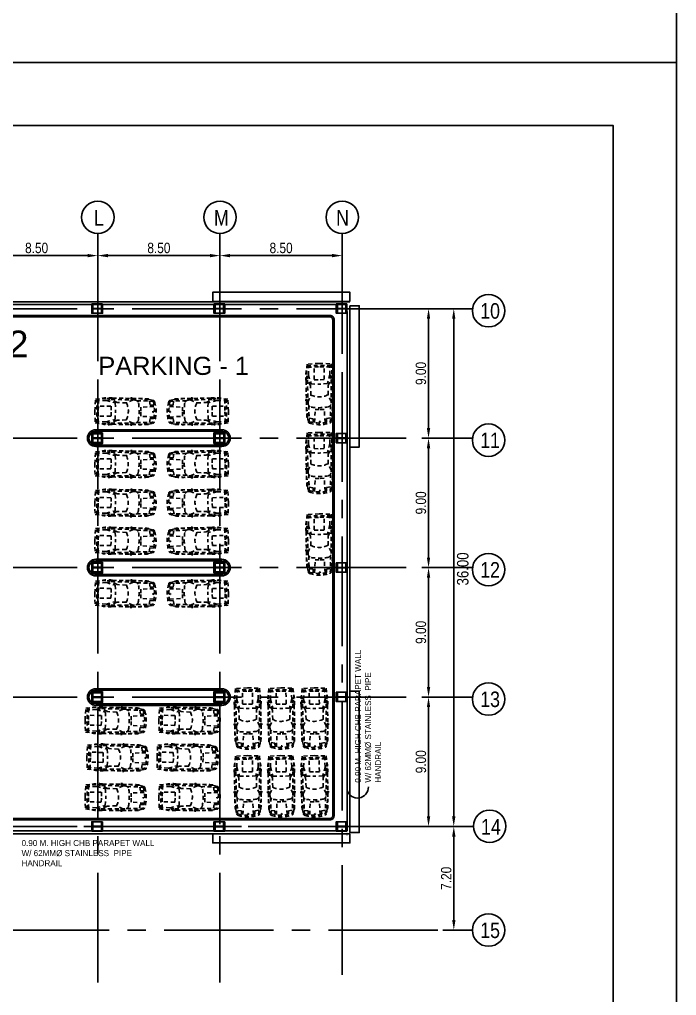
# Model space of a CAD drawing. Header units: millimetres. Extents: x 2148 to 2681, y 758 to 986.
# Drawn here: x 2252.2 to 2275.05, y 801.4 to 835.33 of the extents above; entities that cross this region are included whole.
import ezdxf

# ---------------------------------------------------------------- set-up
doc = ezdxf.new("R2010")
doc.units = ezdxf.units.MM
for name, pattern in [('CENTER', [2, 1.25, -0.25, 0.25, -0.25]), ('CENTER2', [28.575, 19.05, -3.175, 3.175, -3.175]), ('HIDDEN', [0.375, 0.25, -0.125]), ('PHANTOMX2', [5, 2.5, -0.5, 0.5, -0.5, 0.5, -0.5])]:
    doc.linetypes.add(name, pattern=pattern)
for name, color, linetype in [('CL', 1, 'CENTER'), ('cladding', 2, 'Continuous'), ('COL-EX', 2, 'Continuous'), ('COL-IN', 2, 'Continuous'), ('D', 1, 'Continuous'), ('DIM', 20, 'Continuous'), ('DR', 7, 'Continuous'), ('ELAYOUT', 4, 'Continuous'), ('grid', 241, 'PHANTOMX2'), ('HATCH', 8, 'Continuous'), ('S_GRID LINES', 252, 'Continuous'), ('TEXT', 6, 'Continuous'), ('TLBLK', 7, 'Continuous'), ('wall', 4, 'Continuous')]:
    doc.layers.add(name, color=color, linetype=linetype)
doc.styles.add('ARIALNW', font='ARIALN.TTF')
doc.styles.add('MMTX$0$ESMX$0$X-OPTA1D', font='x-opta1d')
doc.styles.add('SWISS', font='swissl.ttf')
doc.dimstyles.new('DIM 200', dxfattribs={"dimtxt": 0.36, "dimasz": 0.35, "dimexe": 0.1, "dimexo": 0, "dimgap": 0.08, "dimtad": 1, "dimlfac": 2, "dimrnd": 0.005, "dimzin": 1, "dimdsep": 46, "dimtxsty": 'ARIALNW', "dimcen": 0.09, "dimclrd": 6, "dimclre": 6, "dimclrt": 13, "dimadec": 0, "dimazin": 0, "dimtfac": 1, "dimtofl": 0, "dimtmove": 2, "dimatfit": 3, "dimfxl": 1, "dimtolj": 1, "dimtzin": 0, "dimarcsym": 0})

# ---------------------------------------------------------------- blocks, each defined once
blk = doc.blocks.new('*D2182')
at = {"layer": 'D', "color": 6, "lineweight": -2, "ltscale": 0.5, "transparency": 16777216}
for p, q in [((2263.645, 825.275), (2267.405, 825.275)), ((2267.305, 824.925), (2267.305, 807.625)), ((2263.217, 807.275), (2267.405, 807.275))]:
    blk.add_line(p, q, dxfattribs=at)
at = {"layer": 'D', "color": 6, "ltscale": 0.5, "transparency": 16777216}
for points in [[(2267.246, 824.925), (2267.363, 824.925), (2267.305, 825.275)], [(2267.246, 807.625), (2267.363, 807.625), (2267.305, 807.275)]]:
    blk.add_solid(points, dxfattribs=at)
at = {"layer": 'Defpoints', "color": 0, "ltscale": 0.5, "transparency": 16777216}
for p in [(2263.645, 825.275, 0), (2263.217, 807.275, 0), (2267.305, 807.275)]:
    blk.add_point(p, dxfattribs=at)
at = {"layer": 'D', "color": 13, "ltscale": 0.5, "transparency": 16777216, "insert": (2267.62, 816.23), "char_height": 0.4, "attachment_point": 5, "rotation": 90, "style": 'ARIALNW'}
blk.add_mtext('\\A1;36.00', dxfattribs=at)
blk = doc.blocks.new('*D2183')
at = {"color": 6, "lineweight": -2, "transparency": 16777216}
for p, q in [((2267.074, 825.275), (2266.328, 825.275)), ((2266.428, 824.925), (2266.428, 821.125)), ((2267.174, 820.775), (2266.328, 820.775))]:
    blk.add_line(p, q, dxfattribs=at)
at = {"color": 6, "transparency": 16777216}
for points in [[(2266.37, 824.925), (2266.486, 824.925), (2266.428, 825.275)], [(2266.37, 821.125), (2266.486, 821.125), (2266.428, 820.775)]]:
    blk.add_solid(points, dxfattribs=at)
at = {"layer": 'Defpoints', "color": 0, "transparency": 16777216}
for p in [(2267.074, 825.275), (2266.428, 820.775), (2267.174, 820.775, 0)]:
    blk.add_point(p, dxfattribs=at)
at = {"color": 13, "transparency": 16777216, "insert": (2266.164, 823.025), "char_height": 0.36, "attachment_point": 5, "rotation": 90, "style": 'ARIALNW'}
blk.add_mtext('\\A1;9.00', dxfattribs=at)
blk = doc.blocks.new('*D2184')
at = {"color": 6, "lineweight": -2, "transparency": 16777216}
for p, q in [((2267.174, 820.775), (2266.328, 820.775)), ((2266.428, 820.425), (2266.428, 816.625)), ((2266.428, 816.275), (2266.528, 816.275))]:
    blk.add_line(p, q, dxfattribs=at)
at = {"color": 6, "transparency": 16777216}
for points in [[(2266.37, 820.425), (2266.486, 820.425), (2266.428, 820.775)], [(2266.37, 816.625), (2266.486, 816.625), (2266.428, 816.275)]]:
    blk.add_solid(points, dxfattribs=at)
at = {"layer": 'Defpoints', "color": 0, "transparency": 16777216}
for p in [(2267.174, 820.775, 0), (2266.428, 816.275, 0), (2266.428, 816.275)]:
    blk.add_point(p, dxfattribs=at)
at = {"color": 13, "transparency": 16777216, "insert": (2266.164, 818.525), "char_height": 0.36, "attachment_point": 5, "rotation": 90, "style": 'ARIALNW'}
blk.add_mtext('\\A1;9.00', dxfattribs=at)
blk = doc.blocks.new('*D2179')
at = {"color": 6, "lineweight": -2, "transparency": 16777216}
for p, q in [((2266.428, 816.275), (2266.528, 816.275)), ((2266.428, 815.925), (2266.428, 812.125)), ((2266.428, 811.775), (2266.528, 811.775))]:
    blk.add_line(p, q, dxfattribs=at)
at = {"color": 6, "transparency": 16777216}
for points in [[(2266.37, 815.925), (2266.486, 815.925), (2266.428, 816.275)], [(2266.37, 812.125), (2266.486, 812.125), (2266.428, 811.775)]]:
    blk.add_solid(points, dxfattribs=at)
at = {"layer": 'Defpoints', "color": 0, "transparency": 16777216}
for p in [(2266.428, 816.275, 0), (2266.428, 811.775, 0), (2266.428, 811.775)]:
    blk.add_point(p, dxfattribs=at)
at = {"color": 13, "transparency": 16777216, "insert": (2266.164, 814.025), "char_height": 0.36, "attachment_point": 5, "rotation": 90, "style": 'ARIALNW'}
blk.add_mtext('\\A1;9.00', dxfattribs=at)
blk = doc.blocks.new('*D2180')
at = {"color": 6, "lineweight": -2, "transparency": 16777216}
for p, q in [((2266.428, 811.775), (2266.528, 811.775)), ((2266.428, 811.425), (2266.428, 807.627)), ((2266.428, 807.277), (2266.528, 807.277))]:
    blk.add_line(p, q, dxfattribs=at)
at = {"color": 6, "transparency": 16777216}
for points in [[(2266.37, 811.425), (2266.486, 811.425), (2266.428, 811.775)], [(2266.37, 807.627), (2266.486, 807.627), (2266.428, 807.277)]]:
    blk.add_solid(points, dxfattribs=at)
at = {"layer": 'Defpoints', "color": 0, "transparency": 16777216}
for p in [(2266.428, 811.775, 0), (2266.428, 807.277, 0), (2266.428, 807.277)]:
    blk.add_point(p, dxfattribs=at)
at = {"color": 13, "transparency": 16777216, "insert": (2266.164, 809.526), "char_height": 0.36, "attachment_point": 5, "rotation": 90, "style": 'ARIALNW'}
blk.add_mtext('\\A1;9.00', dxfattribs=at)
blk = doc.blocks.new('*D2181')
at = {"color": 6, "lineweight": -2, "transparency": 16777216}
for p, q in [((2267.023, 807.275), (2267.407, 807.275)), ((2267.307, 806.925), (2267.307, 804.024)), ((2266.92, 803.674), (2267.407, 803.674))]:
    blk.add_line(p, q, dxfattribs=at)
at = {"color": 6, "transparency": 16777216}
for points in [[(2267.249, 806.925), (2267.366, 806.925), (2267.307, 807.275)], [(2267.249, 804.024), (2267.366, 804.024), (2267.307, 803.674)]]:
    blk.add_solid(points, dxfattribs=at)
at = {"layer": 'Defpoints', "color": 0, "transparency": 16777216}
for p in [(2267.023, 807.275, 0), (2266.92, 803.674, 0), (2267.307, 803.674)]:
    blk.add_point(p, dxfattribs=at)
at = {"color": 13, "transparency": 16777216, "insert": (2267.044, 805.475), "char_height": 0.36, "attachment_point": 5, "rotation": 90, "style": 'ARIALNW'}
blk.add_mtext('\\A1;7.20', dxfattribs=at)
blk = doc.blocks.new('CAR-PL4')
at = {"layer": 'DR', "color": 8, "linetype": 'HIDDEN'}
for p, q in [((-1.106, -0.352), (-1.073, -0.343)), ((-1.084, -0.357), (-1.024, -0.06)), ((-1.074, -0.615), (-1.084, -0.357)), ((-0.972, -0.074), (-1.039, -0.108)), ((-0.991, -1.103), (-0.972, -0.074)), ((-0.973, -0.292), (-0.73, -0.253)), ((-0.73, -0.253), (-0.73, -0.034)), ((-0.637, -0.02), (-0.591, -0.835)), ((-0.34, -0.081), (-0.31, -0.024)), ((-0.307, -0.073), (-0.34, -0.081)), ((-0.303, -0.073), (-0.271, -0.081)), ((-0.271, -0.081), (-0.301, -0.024)), ((0.027, -0.02), (-0.019, -0.835)), ((0.12, -0.253), (0.119, -0.034)), ((0.362, -0.292), (0.12, -0.253)), ((0.361, -0.074), (0.428, -0.108)), ((0.381, -1.103), (0.361, -0.074)), ((0.473, -0.357), (0.413, -0.06)), ((0.495, -0.352), (0.462, -0.343)), ((0.463, -0.615), (0.473, -0.357)), ((-1.13, -1.385), (-1.127, -1.001)), ((-1.127, -1.001), (-1.074, -0.615)), ((-1.032, -1.366), (-1.03, -1.221)), ((-0.591, -0.835), (-0.295, -0.833)), ((-0.019, -0.835), (-0.316, -0.833)), ((0.421, -1.366), (0.42, -1.221)), ((0.516, -1.001), (0.463, -0.615)), ((0.519, -1.385), (0.516, -1.001)), ((-1.174, -1.393), (-1.024, -1.365)), ((-1.174, -1.485), (-1.174, -1.393)), ((-0.999, -1.426), (-1.174, -1.485)), ((-1.133, -1.81), (-1.13, -1.47)), ((-1.128, -2.637), (-1.133, -1.81)), ((-1.047, -2.715), (-1.033, -1.437)), ((-1.032, -1.337), (-0.843, -1.75)), ((-0.843, -1.75), (-0.863, -2.33)), ((0.421, -1.337), (0.232, -1.75)), ((0.232, -1.75), (0.252, -2.33)), ((0.388, -1.426), (0.563, -1.485)), ((0.563, -1.393), (0.414, -1.365)), ((0.436, -2.715), (0.422, -1.437)), ((0.517, -2.637), (0.522, -1.81)), ((0.522, -1.81), (0.52, -1.47)), ((0.563, -1.485), (0.563, -1.393)), ((-0.863, -2.33), (-1.041, -2.697)), ((-0.98, -3.015), (-0.828, -2.453)), ((-0.828, -2.453), (-0.302, -2.428)), ((0.217, -2.453), (-0.309, -2.428)), ((0.369, -3.015), (0.217, -2.453)), ((0.252, -2.33), (0.43, -2.697)), ((-1.094, -2.961), (-1.128, -2.637)), ((-1.102, -3.289), (-1.094, -2.961)), ((-0.98, -3.015), (-1.047, -2.715)), ((-0.98, -3.015), (-0.962, -3.514)), ((-0.618, -2.711), (-0.304, -2.7)), ((-0.616, -3.41), (-0.618, -2.711)), ((0.007, -2.711), (-0.306, -2.7)), ((0.005, -3.41), (0.007, -2.711)), ((0.369, -3.015), (0.351, -3.514)), ((0.369, -3.015), (0.436, -2.715)), ((0.483, -2.961), (0.517, -2.637)), ((0.491, -3.289), (0.483, -2.961)), ((-1.059, -3.702), (-1.102, -3.289)), ((-1.076, -3.594), (-0.301, -3.614)), ((-1.074, -3.597), (-1.032, -3.514)), ((-1.032, -3.514), (-0.302, -3.514)), ((0.465, -3.594), (-0.31, -3.614)), ((0.421, -3.514), (-0.309, -3.514)), ((0.463, -3.597), (0.421, -3.514)), ((0.448, -3.702), (0.491, -3.289)), ((-0.304, -3.733), (-1.059, -3.702)), ((-0.307, -3.733), (0.448, -3.702))]:
    blk.add_line(p, q, dxfattribs=at)
for centre, radius, start, end in [((-0.926, -0.08), 0.1, 99.10822, 168.69255), ((-0.305, -2.397), 2.416, 73.98812, 106.01188), ((-0.305, -1.881), 2.004, 71.47438, 108.52562), ((0.315, -0.08), 0.1, 11.30745, 80.89178), ((4.35, -0.819), 5.477, 175.08051, 181.8902), ((-4.96, -0.819), 5.477, 358.1098, 4.91949), ((-0.772, -1.237), 0.259, 103.92802, 176.49031), ((-0.305, -4.704), 3.756, 81.90768, 98.09232), ((0.161, -1.237), 0.259, 3.50969, 76.07198), ((-0.305, -2.814), 1.192, 63.37543, 116.62457), ((0.437, -2.887), 1.591, 170.80545, 194.64198), ((-1.048, -2.887), 1.591, 345.35802, 9.19455)]:
    blk.add_arc(centre, radius, start, end, dxfattribs=at)
blk = doc.blocks.new('A$C1DB67A09')
at = {"layer": 'Defpoints', "ltscale": 0.5, "elevation": 0}
blk.add_lwpolyline([(7.292, -83.48), (108.892, -83.48), (108.892, -7.28), (7.292, -7.28)], close=True, dxfattribs=at)
at = {"layer": 'wall', "color": 16, "linetype": 'ByBlock', "ltscale": 1.5, "elevation": 0}
blk.add_lwpolyline([(9.492, -81.28), (106.692, -81.28), (106.692, -9.48), (9.492, -9.48)], close=True, dxfattribs=at)
blk = doc.blocks.new('*D2190')
at = {"layer": 'Defpoints', "color": 0, "linetype": 'ByBlock', "ltscale": 0.5, "transparency": 16777216}
for p in [(2250.674, 827.121), (2254.926, 827.121), (2254.926, 827.121)]:
    blk.add_point(p, dxfattribs=at)
at = {"layer": 'ELAYOUT', "color": 6, "linetype": 'ByBlock', "lineweight": -2, "ltscale": 0.5, "transparency": 16777216}
for p, q in [((2250.674, 827.121), (2250.674, 827.221)), ((2254.926, 827.121), (2254.926, 827.221)), ((2251.024, 827.121), (2254.576, 827.121))]:
    blk.add_line(p, q, dxfattribs=at)
at = {"layer": 'ELAYOUT', "color": 6, "linetype": 'ByBlock', "ltscale": 0.5, "transparency": 16777216}
for points in [[(2251.024, 827.179), (2251.024, 827.063), (2250.674, 827.121)], [(2254.576, 827.179), (2254.576, 827.063), (2254.926, 827.121)]]:
    blk.add_solid(points, dxfattribs=at)
at = {"layer": 'ELAYOUT', "color": 13, "linetype": 'ByBlock', "ltscale": 0.5, "transparency": 16777216, "insert": (2252.8, 827.385), "char_height": 0.36, "attachment_point": 5, "style": 'ARIALNW'}
blk.add_mtext('\\A1;8.50', dxfattribs=at)
blk = doc.blocks.new('*D2191')
at = {"layer": 'Defpoints', "color": 0, "linetype": 'ByBlock', "ltscale": 0.5, "transparency": 16777216}
for p in [(2254.926, 827.121), (2259.176, 827.121), (2259.176, 827.121)]:
    blk.add_point(p, dxfattribs=at)
at = {"layer": 'ELAYOUT', "color": 6, "linetype": 'ByBlock', "lineweight": -2, "ltscale": 0.5, "transparency": 16777216}
for p, q in [((2254.926, 827.121), (2254.926, 827.221)), ((2259.176, 827.121), (2259.176, 827.221)), ((2255.276, 827.121), (2258.826, 827.121))]:
    blk.add_line(p, q, dxfattribs=at)
at = {"layer": 'ELAYOUT', "color": 6, "linetype": 'ByBlock', "ltscale": 0.5, "transparency": 16777216}
for points in [[(2255.276, 827.179), (2255.276, 827.063), (2254.926, 827.121)], [(2258.826, 827.179), (2258.826, 827.063), (2259.176, 827.121)]]:
    blk.add_solid(points, dxfattribs=at)
at = {"layer": 'ELAYOUT', "color": 13, "linetype": 'ByBlock', "ltscale": 0.5, "transparency": 16777216, "insert": (2257.051, 827.385), "char_height": 0.36, "attachment_point": 5, "style": 'ARIALNW'}
blk.add_mtext('\\A1;8.50', dxfattribs=at)
blk = doc.blocks.new('*D2192')
at = {"layer": 'Defpoints', "color": 0, "linetype": 'ByBlock', "ltscale": 0.5, "transparency": 16777216}
for p in [(2259.176, 827.121), (2263.426, 827.121, 0), (2263.426, 827.121)]:
    blk.add_point(p, dxfattribs=at)
at = {"layer": 'ELAYOUT', "color": 6, "linetype": 'ByBlock', "lineweight": -2, "ltscale": 0.5, "transparency": 16777216}
for p, q in [((2259.176, 827.121), (2259.176, 827.221)), ((2263.426, 827.121), (2263.426, 827.221)), ((2259.526, 827.121), (2263.076, 827.121))]:
    blk.add_line(p, q, dxfattribs=at)
at = {"layer": 'ELAYOUT', "color": 6, "linetype": 'ByBlock', "ltscale": 0.5, "transparency": 16777216}
for points in [[(2259.526, 827.179), (2259.526, 827.063), (2259.176, 827.121)], [(2263.076, 827.179), (2263.076, 827.063), (2263.426, 827.121)]]:
    blk.add_solid(points, dxfattribs=at)
at = {"layer": 'ELAYOUT', "color": 13, "linetype": 'ByBlock', "ltscale": 0.5, "transparency": 16777216, "insert": (2261.301, 827.385), "char_height": 0.36, "attachment_point": 5, "style": 'ARIALNW'}
blk.add_mtext('\\A1;8.50', dxfattribs=at)

msp = doc.modelspace()

# ---------------------------------------------------------------- linework, layer by layer
for centre in [(2254.9276566, 828.4532657, 0), (2259.1766622, 828.4532657, 0), (2263.4267432, 828.4532657, 0), (2268.5156076, 825.2047357, 0), (2268.5156076, 820.7046173, 0), (2268.5156076, 816.2046173, 0), (2268.5156076, 811.7047628, 0), (2268.5528741, 807.2850864, 0), (2268.5156076, 803.6744401, 0)]:
    msp.add_circle(centre, 0.5634965)
msp.add_arc((2263.9555278, 808.6473837, 0), 0.3810724, 198.12689385, 1.02269939)
at = {"layer": 'CL', "color": 1, "linetype": 'ByBlock', "ltscale": 0.5, "elevation": 0}
for points in [[(2263.694993, 825.5255398), (2263.694993, 825.8463972), (2258.9240772, 825.8463972), (2258.9240772, 825.5255398)], [(2263.694993, 825.3802463), (2264.0158504, 825.3802463), (2264.0158504, 820.4649008), (2263.694993, 820.4649008)], [(2263.694993, 811.9799323), (2264.0158504, 811.9799323), (2264.0158504, 807.0645869), (2263.694993, 807.0645869)], [(2263.694993, 807.0252609), (2263.694993, 806.7044035), (2258.9240772, 806.7044035), (2258.9240772, 807.0252609)]]:
    msp.add_lwpolyline(points, close=True, dxfattribs=at)
at = {"layer": 'cladding', "elevation": 0}
for points in [[(2255.0923826, 825.4401244), (2255.0923826, 825.1151244), (2254.7173826, 825.1151244), (2254.7173826, 825.4401244)], [(2259.3423826, 825.4401244), (2259.3423826, 825.1151244), (2258.9673826, 825.1151244), (2258.9673826, 825.4401244)], [(2263.5923826, 825.4401244), (2263.5923826, 825.1151244), (2263.2173826, 825.1151244), (2263.2173826, 825.4401244)], [(2255.0923826, 820.9651244), (2255.0923826, 820.5901244), (2254.7173826, 820.5901244), (2254.7173826, 820.9651244)], [(2259.3423826, 820.9651244), (2259.3423826, 820.5901244), (2258.9673826, 820.5901244), (2258.9673826, 820.9651244)], [(2263.5923826, 820.9401244), (2263.5923826, 820.6151244), (2263.2173826, 820.6151244), (2263.2173826, 820.9401244)], [(2255.0923826, 816.4651244), (2255.0923826, 816.0901244), (2254.7173826, 816.0901244), (2254.7173826, 816.4651244)], [(2259.3423826, 816.4651244), (2259.3423826, 816.0901244), (2258.9673826, 816.0901244), (2258.9673826, 816.4651244)], [(2263.5923826, 816.4401244), (2263.5923826, 816.1151244), (2263.2173826, 816.1151244), (2263.2173826, 816.4401244)], [(2255.0923826, 811.9651244), (2255.0923826, 811.5901244), (2254.7173826, 811.5901244), (2254.7173826, 811.9651244)], [(2259.3423826, 811.9651244), (2259.3423826, 811.5901244), (2258.9673826, 811.5901244), (2258.9673826, 811.9651244)], [(2263.5923826, 811.9401244), (2263.5923826, 811.6151244), (2263.2173826, 811.6151244), (2263.2173826, 811.9401244)], [(2255.0923826, 807.4401244), (2255.0923826, 807.1151244), (2254.7173826, 807.1151244), (2254.7173826, 807.4401244)], [(2259.3423826, 807.4401244), (2259.3423826, 807.1151244), (2258.9673826, 807.1151244), (2258.9673826, 807.4401244)], [(2259.3423826, 807.4401244), (2259.3423826, 807.1151244), (2258.9673826, 807.1151244), (2258.9673826, 807.4401244)], [(2263.5923826, 807.4401244), (2263.5923826, 807.1151244), (2263.2173826, 807.1151244), (2263.2173826, 807.4401244)]]:
    msp.add_lwpolyline(points, close=True, dxfattribs=at)
at = {"layer": 'COL-EX', "elevation": 0}
for points in [[(2255.0498826, 825.2675864), (2255.0498826, 825.1250864), (2255.0798826, 825.1250864), (2255.0798826, 825.4250864), (2255.0498826, 825.4250864), (2255.0498826, 825.2825864), (2254.7598826, 825.2825864), (2254.7598826, 825.4250864), (2254.7298826, 825.4250864), (2254.7298826, 825.1250864), (2254.7598826, 825.1250864), (2254.7598826, 825.2675864)], [(2259.2998826, 825.2675864), (2259.2998826, 825.1250864), (2259.3298826, 825.1250864), (2259.3298826, 825.4250864), (2259.2998826, 825.4250864), (2259.2998826, 825.2825864), (2259.0098826, 825.2825864), (2259.0098826, 825.4250864), (2258.9798826, 825.4250864), (2258.9798826, 825.1250864), (2259.0098826, 825.1250864), (2259.0098826, 825.2675864)], [(2263.5498826, 825.2675864), (2263.5498826, 825.1250864), (2263.5798826, 825.1250864), (2263.5798826, 825.4250864), (2263.5498826, 825.4250864), (2263.5498826, 825.2825864), (2263.2598826, 825.2825864), (2263.2598826, 825.4250864), (2263.2298826, 825.4250864), (2263.2298826, 825.1250864), (2263.2598826, 825.1250864), (2263.2598826, 825.2675864)], [(2263.5498826, 820.7675864), (2263.5498826, 820.6250864), (2263.5798826, 820.6250864), (2263.5798826, 820.9250864), (2263.5498826, 820.9250864), (2263.5498826, 820.7825864), (2263.2598826, 820.7825864), (2263.2598826, 820.9250864), (2263.2298826, 820.9250864), (2263.2298826, 820.6250864), (2263.2598826, 820.6250864), (2263.2598826, 820.7675864)], [(2263.5498826, 816.2675864), (2263.5498826, 816.1250864), (2263.5798826, 816.1250864), (2263.5798826, 816.4250864), (2263.5498826, 816.4250864), (2263.5498826, 816.2825864), (2263.2598826, 816.2825864), (2263.2598826, 816.4250864), (2263.2298826, 816.4250864), (2263.2298826, 816.1250864), (2263.2598826, 816.1250864), (2263.2598826, 816.2675864)], [(2263.5498826, 811.7675864), (2263.5498826, 811.6250864), (2263.5798826, 811.6250864), (2263.5798826, 811.9250864), (2263.5498826, 811.9250864), (2263.5498826, 811.7825864), (2263.2598826, 811.7825864), (2263.2598826, 811.9250864), (2263.2298826, 811.9250864), (2263.2298826, 811.6250864), (2263.2598826, 811.6250864), (2263.2598826, 811.7675864)], [(2255.0498826, 807.2675864), (2255.0498826, 807.1250864), (2255.0798826, 807.1250864), (2255.0798826, 807.4250864), (2255.0498826, 807.4250864), (2255.0498826, 807.2825864), (2254.7598826, 807.2825864), (2254.7598826, 807.4250864), (2254.7298826, 807.4250864), (2254.7298826, 807.1250864), (2254.7598826, 807.1250864), (2254.7598826, 807.2675864)], [(2259.2998826, 807.2675864), (2259.2998826, 807.1250864), (2259.3298826, 807.1250864), (2259.3298826, 807.4250864), (2259.2998826, 807.4250864), (2259.2998826, 807.2825864), (2259.0098826, 807.2825864), (2259.0098826, 807.4250864), (2258.9798826, 807.4250864), (2258.9798826, 807.1250864), (2259.0098826, 807.1250864), (2259.0098826, 807.2675864)], [(2263.5498826, 807.2675864), (2263.5498826, 807.1250864), (2263.5798826, 807.1250864), (2263.5798826, 807.4250864), (2263.5498826, 807.4250864), (2263.5498826, 807.2825864), (2263.2598826, 807.2825864), (2263.2598826, 807.4250864), (2263.2298826, 807.4250864), (2263.2298826, 807.1250864), (2263.2598826, 807.1250864), (2263.2598826, 807.2675864)]]:
    msp.add_lwpolyline(points, close=True, dxfattribs=at)
at = {"layer": 'COL-IN'}
for p, q in [((2254.7298826, 820.6000864, 0), (2254.7298826, 820.9500864, 0)), ((2254.7298826, 820.9500864, 0), (2255.0798826, 820.9500864, 0)), ((2254.7548826, 820.9500864, 0), (2254.7548826, 820.6000864, 0)), ((2254.7548826, 820.9250864, 0), (2255.0548826, 820.9250864, 0)), ((2254.7548826, 820.7875864, 0), (2255.0548826, 820.7875864, 0)), ((2254.7548826, 820.7625864, 0), (2255.0548826, 820.7625864, 0)), ((2255.0548826, 820.9500864, 0), (2255.0548826, 820.6000864, 0)), ((2255.0798826, 820.9500864, 0), (2255.0798826, 820.6000864, 0)), ((2258.9798826, 820.6000864, 0), (2258.9798826, 820.9500864, 0)), ((2258.9798826, 820.9500864, 0), (2259.3298826, 820.9500864, 0)), ((2259.0048826, 820.9500864, 0), (2259.0048826, 820.6000864, 0)), ((2259.0048826, 820.9250864, 0), (2259.3048826, 820.9250864, 0)), ((2259.0048826, 820.7875864, 0), (2259.3048826, 820.7875864, 0)), ((2259.0048826, 820.7625864, 0), (2259.3048826, 820.7625864, 0)), ((2259.3048826, 820.9500864, 0), (2259.3048826, 820.6000864, 0)), ((2259.3298826, 820.9500864, 0), (2259.3298826, 820.6000864, 0)), ((2255.0798826, 820.6000864, 0), (2254.7298826, 820.6000864, 0)), ((2255.0548826, 820.6250864, 0), (2254.7548826, 820.6250864, 0)), ((2259.3298826, 820.6000864, 0), (2258.9798826, 820.6000864, 0)), ((2259.3048826, 820.6250864, 0), (2259.0048826, 820.6250864, 0)), ((2254.7298826, 816.1000864, 0), (2254.7298826, 816.4500864, 0)), ((2254.7298826, 816.4500864, 0), (2255.0798826, 816.4500864, 0)), ((2254.7548826, 816.4500864, 0), (2254.7548826, 816.1000864, 0)), ((2254.7548826, 816.4250864, 0), (2255.0548826, 816.4250864, 0)), ((2254.7548826, 816.2875864, 0), (2255.0548826, 816.2875864, 0)), ((2255.0548826, 816.4500864, 0), (2255.0548826, 816.1000864, 0)), ((2255.0798826, 816.4500864, 0), (2255.0798826, 816.1000864, 0)), ((2258.9798826, 816.1000864, 0), (2258.9798826, 816.4500864, 0)), ((2258.9798826, 816.4500864, 0), (2259.3298826, 816.4500864, 0)), ((2259.0048826, 816.4500864, 0), (2259.0048826, 816.1000864, 0)), ((2259.0048826, 816.4250864, 0), (2259.3048826, 816.4250864, 0)), ((2259.0048826, 816.2875864, 0), (2259.3048826, 816.2875864, 0)), ((2259.3048826, 816.4500864, 0), (2259.3048826, 816.1000864, 0)), ((2259.3298826, 816.4500864, 0), (2259.3298826, 816.1000864, 0)), ((2255.0798826, 816.1000864, 0), (2254.7298826, 816.1000864, 0)), ((2254.7548826, 816.2625864, 0), (2255.0548826, 816.2625864, 0)), ((2255.0548826, 816.1250864, 0), (2254.7548826, 816.1250864, 0)), ((2259.3298826, 816.1000864, 0), (2258.9798826, 816.1000864, 0)), ((2259.0048826, 816.2625864, 0), (2259.3048826, 816.2625864, 0)), ((2259.3048826, 816.1250864, 0), (2259.0048826, 816.1250864, 0)), ((2254.7298826, 811.6000864, 0), (2254.7298826, 811.9500864, 0)), ((2254.7298826, 811.9500864, 0), (2255.0798826, 811.9500864, 0)), ((2254.7548826, 811.9500864, 0), (2254.7548826, 811.6000864, 0)), ((2254.7548826, 811.9250864, 0), (2255.0548826, 811.9250864, 0)), ((2255.0548826, 811.9500864, 0), (2255.0548826, 811.6000864, 0)), ((2255.0798826, 811.9500864, 0), (2255.0798826, 811.6000864, 0)), ((2258.9798826, 811.6000864, 0), (2258.9798826, 811.9500864, 0)), ((2258.9798826, 811.9500864, 0), (2259.3298826, 811.9500864, 0)), ((2259.0048826, 811.9500864, 0), (2259.0048826, 811.6000864, 0)), ((2259.0048826, 811.9250864, 0), (2259.3048826, 811.9250864, 0)), ((2259.3048826, 811.9500864, 0), (2259.3048826, 811.6000864, 0)), ((2259.3298826, 811.9500864, 0), (2259.3298826, 811.6000864, 0)), ((2255.0798826, 811.6000864, 0), (2254.7298826, 811.6000864, 0)), ((2254.7548826, 811.7875864, 0), (2255.0548826, 811.7875864, 0)), ((2254.7548826, 811.7625864, 0), (2255.0548826, 811.7625864, 0)), ((2255.0548826, 811.6250864, 0), (2254.7548826, 811.6250864, 0)), ((2259.3298826, 811.6000864, 0), (2258.9798826, 811.6000864, 0)), ((2259.0048826, 811.7875864, 0), (2259.3048826, 811.7875864, 0)), ((2259.0048826, 811.7625864, 0), (2259.3048826, 811.7625864, 0)), ((2259.3048826, 811.6250864, 0), (2259.0048826, 811.6250864, 0))]:
    msp.add_line(p, q, dxfattribs=at)
at = {"layer": 'D', "ltscale": 0.5}
for p, q in [((2263.0012242, 825.0380641, 0), (2246.1232556, 825.0379384, 0)), ((2263.0012242, 824.9880641, 0), (2246.1232556, 824.9879384, 0)), ((2255.0923826, 825.0379384, 0), (2246.2859473, 825.0379384, 0)), ((2255.0923826, 824.9879384, 0), (2250.4998969, 824.9879384, 0)), ((2263.1012242, 824.8880641, 0), (2263.1012242, 807.6557006, 0)), ((2263.1512242, 824.8880641, 0), (2263.1512242, 807.6557006, 0)), ((2259.2441413, 821.0648982, 0), (2254.8578161, 821.0648982, 0)), ((2259.2441501, 821.0148982, 0), (2254.857806, 821.0148982, 0)), ((2259.2441413, 820.5355261, 0), (2254.8578607, 820.5355261, 0)), ((2259.2441413, 820.4855261, 0), (2254.8578607, 820.4855261, 0)), ((2259.2441501, 816.5148982, 0), (2254.857806, 816.5148982, 0)), ((2259.2441413, 816.5648982, 0), (2254.8578161, 816.5648982, 0)), ((2259.2441413, 816.0355261, 0), (2254.8578607, 816.0355261, 0)), ((2259.2441413, 815.9855261, 0), (2254.8578607, 815.9855261, 0)), ((2259.2441501, 812.0148982, 0), (2254.857806, 812.0148982, 0)), ((2259.2441413, 812.0648982, 0), (2254.8578161, 812.0648982, 0)), ((2259.2441413, 811.5355261, 0), (2254.8578607, 811.5355261, 0)), ((2259.2441413, 811.4855261, 0), (2254.8578607, 811.4855261, 0)), ((2263.0012242, 807.5557006, 0), (2250.6759074, 807.5557006, 0)), ((2263.0332484, 807.5057006, 0), (2250.6759074, 807.5057006, 0))]:
    msp.add_line(p, q, dxfattribs=at)
for centre, radius, start, end in [((2263.0012242, 824.8880641, -0.0000015), 0.15, 0, 90.00000005), ((2263.0012242, 824.8880641, -0.0000015), 0.1, 0, 90.00000005), ((2263.5923826, 825.2776244, 0.0000001), 0.2396861, 270.00000005, 270.23557148), ((2263.5923826, 825.2776244, 0.0000002), 0.2896861, 270, 270.19491144), ((2254.8578607, 820.7752121, -0.0000002), 0.2896861, 90, 270), ((2259.2441413, 820.7752121, 0.0000002), 0.2896861, 270, 90), ((2263.5923826, 820.7776244, 0.0000002), 0.2896861, 89.80508856, 90), ((2254.8578607, 820.7752121, 0), 0.2396861, 89.99999995, 269.99999995), ((2259.2441413, 820.7752121, 0.0000001), 0.2396861, 270.00000005, 90.00000005), ((2263.5923826, 820.7776244, 0.0000001), 0.2396861, 89.76442852, 90.00000005), ((2263.5923826, 820.7776244, 0.0000001), 0.2396861, 270.00000005, 270.23557148), ((2263.5923826, 820.7776244, 0.0000002), 0.2896861, 270, 270.19491144), ((2254.8578607, 816.2752121, -0.0000002), 0.2896861, 90, 270), ((2254.8578607, 816.2752121, 0), 0.2396861, 89.99999995, 269.99999995), ((2259.2441413, 816.2752121, 0.0000002), 0.2896861, 270, 90), ((2259.2441413, 816.2752121, 0), 0.2396861, 270.00000005, 90.00000005), ((2263.5923826, 816.2776244, 0.0000002), 0.2896861, 89.80508856, 90), ((2263.5923826, 816.2776244, 0.0000001), 0.2396861, 89.76442852, 90.00000005), ((2263.5923826, 816.2776244, 0.0000001), 0.2396861, 270.00000005, 270.23557148), ((2263.5923826, 816.2776244, 0.0000002), 0.2896861, 270, 270.19491144), ((2254.8578607, 811.7752121, -0.0000002), 0.2896861, 90, 270), ((2254.8578607, 811.7752121, 0), 0.2396861, 89.99999995, 269.99999995), ((2259.2441413, 811.7752121, 0.0000002), 0.2896861, 270, 90), ((2259.2441413, 811.7752121, 0), 0.2396861, 270.00000005, 90.00000005), ((2263.5923826, 811.7776244, 0.0000002), 0.2896861, 89.80508856, 90), ((2263.5923826, 811.7776244, 0.0000001), 0.2396861, 89.76442852, 90.00000005), ((2263.5923826, 811.7776244, 0.0000001), 0.2396861, 270.00000005, 270.23557148), ((2263.5923826, 811.7776244, 0.0000002), 0.2896861, 270, 270.19491144), ((2263.0012242, 807.6557006, 0.0000006), 0.1, 270.00000005, 0), ((2263.0012242, 807.6557006, 0.0000006), 0.15, 270.00000005, 0), ((2263.5923826, 807.2754004, 0.0000002), 0.2896861, 89.80508856, 90), ((2263.5923826, 807.2754004, 0.0000001), 0.2396861, 89.76442852, 90.00000005), ((2263.5923826, 807.2754004, 0.0000001), 0.2396861, 270.00000005, 270.23557148), ((2263.5923826, 807.2754004, 0.0000002), 0.2896861, 270, 270.19491144)]:
    msp.add_arc(centre, radius, start, end, dxfattribs=at)
at = {"layer": 'Defpoints', "ltscale": 0.5, "elevation": 0}
for points in [[(2173.4500187, 833.8388045), (2275.0500187, 833.8388045), (2275.0500187, 910.0388045), (2173.4500187, 910.0388045)], [(2173.4500187, 757.6388045), (2275.0500187, 757.6388045), (2275.0500187, 833.8388045), (2173.4500187, 833.8388045)]]:
    msp.add_lwpolyline(points, close=True, dxfattribs=at)
at = {"layer": 'DR', "ltscale": 10}
for p, q in [((2263.6933681, 825.5157143, 0), (2246.2032102, 825.5157143, 0)), ((2263.5933681, 825.4157143, 0), (2246.3423826, 825.4157143, 0)), ((2263.6933681, 807.5052609, 0), (2263.6933681, 825.2754004, 0))]:
    msp.add_line(p, q, dxfattribs=at)
at = {"layer": 'DR', "ltscale": 10, "elevation": 0}
for points in [[(2246.6610629, 807.1255749), (2263.5933681, 807.1255749), (2263.5933681, 825.1754004)], [(2246.6726968, 807.1255749), (2246.6726968, 807.0255749), (2263.1862767, 807.0255749)]]:
    msp.add_lwpolyline(points, dxfattribs=at)
at = {"layer": 'grid', "ltscale": 0.7}
for p, q in [((2254.9264982, 823.7246341, 0), (2254.9264982, 827.8897703, 0)), ((2259.1755038, 823.7246341, 0), (2259.1755038, 827.8897703, 0)), ((2263.4255848, 823.7246341, 0), (2263.4255848, 827.8897703, 0)), ((2266.1917829, 825.2753733, 0), (2267.9565561, 825.2753733, 0)), ((2266.1917829, 820.7752549, 0), (2267.9565561, 820.7752549, 0)), ((2266.1917829, 816.2752549, 0), (2267.9565561, 816.2752549, 0)), ((2266.1917829, 811.7754004, 0), (2267.9565561, 811.7754004, 0))]:
    msp.add_line(p, q, dxfattribs=at)
at = {"layer": 'S_GRID LINES', "linetype": 'CENTER2', "ltscale": 0.2}
for p, q in [((2254.9264982, 801.8576172, 0), (2254.9264982, 827.8897692, 0)), ((2259.1755038, 801.8576172, 0), (2259.1755038, 827.8897692, 0)), ((2263.4255848, 802.1164195, 0), (2263.4255848, 827.8897692, 0)), ((2227.5442769, 825.2750864, 0), (2265.7911063, 825.2754004, 0)), ((2227.5442769, 820.774941, 0), (2265.7911063, 820.7752549, 0)), ((2227.5442769, 816.274941, 0), (2265.7911063, 816.2752549, 0)), ((2227.5442769, 811.7750864, 0), (2265.7911063, 811.7754004, 0)), ((2227.5442769, 807.2750864, 0), (2263.4267432, 807.2750864, 0)), ((2237.2937304, 807.2754004, 0), (2267.9893776, 807.2754004, 0)), ((2228.6548826, 803.6736225, 0), (2267.9521119, 803.6734707, 0))]:
    msp.add_line(p, q, dxfattribs=at)
at = {"layer": 'TLBLK', "linetype": 'ByBlock', "ltscale": 0.5}
msp.add_line((2259.1746042, 807.3611067, 0), (2259.1742506, 811.5354004, 0), dxfattribs=at)

# ---------------------------------------------------------------- block references
at = {"layer": 'DIM', "color": 8}
for p in [(2166.158248, 917.3189005), (2166.158248, 841.1189005)]:
    msp.add_blockref('A$C1DB67A09', p, dxfattribs=at)
at = {"layer": 'HATCH', "color": 8}
for p, xscale, yscale, zscale, rotation in [((2262.4797056, 821.3086597, 0), 0.5524092515375084, 0.5524092515375084, 0.5524092515375084, 180.7916878634857), ((2256.8882791, 821.8591392, 0), -0.5524092515229585, 0.5524092515261145, 0.5524092515176443, 269.2083121364935), ((2257.4063375, 821.8591392, 0), 0.5524092515229585, 0.5524092515229585, 0.5524092515229585, 90.79168786350655), ((2262.4797056, 818.9131505, 0), 0.5524092515375084, 0.5524092515375084, 0.5524092515375084, 180.7916878634857), ((2256.8866542, 820.0279548, 0), -0.5524092515229585, 0.5524092515261145, 0.5524092515176443, 269.2083121364935), ((2257.4079624, 820.0279548, 0), 0.5524092515229585, 0.5524092515229585, 0.5524092515229585, 90.79168786350655), ((2256.8866542, 818.6817846, 0), -0.5524092515229585, 0.5524092515261145, 0.5524092515176443, 269.2083121364935), ((2257.4079624, 818.6817846, 0), 0.5524092515229585, 0.5524092515229585, 0.5524092515229585, 90.79168786350655), ((2262.4797056, 816.079877, 0), 0.5524092515375084, 0.5524092515375084, 0.5524092515375084, 180.7916878634857), ((2256.8866542, 817.3591392, 0), -0.5524092515229585, 0.5524092515261145, 0.5524092515176443, 269.2083121364935), ((2257.4079624, 817.3591392, 0), 0.5524092515229585, 0.5524092515229585, 0.5524092515229585, 90.79168786350655), ((2256.8866542, 815.5279548, 0), -0.5524092515229585, 0.5524092515261145, 0.5524092515176443, 269.2083121364935), ((2257.4079624, 815.5279548, 0), 0.5524092515229585, 0.5524092515229585, 0.5524092515229585, 90.79168786350655), ((2259.9887961, 810.0316622, 0), 0.5524092515375084, 0.5524092515375084, 0.5524092515375084, 180.7916878634857), ((2261.1548513, 810.0316622, 0), 0.5524092515375084, 0.5524092515375084, 0.5524092515375084, 180.7916878634857), ((2262.3099146, 810.0316622, 0), 0.5524092515375084, 0.5524092515375084, 0.5524092515375084, 180.7916878634857), ((2256.5487469, 811.1126729, 0), -0.5524092515375092, 0.5524092515115623, 0.5524092515176443, 269.2083121365143), ((2259.1135001, 811.1126729, 0), -0.5524092515375092, 0.5524092515115623, 0.5524092515176443, 269.2083121365143), ((2256.6115036, 809.82665, 0), -0.5524092515375092, 0.5524092515115623, 0.5524092515176443, 269.2083121365143), ((2259.0507434, 809.82665, 0), -0.5524092515375092, 0.5524092515115623, 0.5524092515176443, 269.2083121365143), ((2259.9887961, 807.6765294, 0), 0.5524092515375084, 0.5524092515375084, 0.5524092515375084, 180.7916878634857), ((2261.1548513, 807.6765294, 0), 0.5524092515375084, 0.5524092515375084, 0.5524092515375084, 180.7916878634857), ((2262.3099146, 807.6765294, 0), 0.5524092515375084, 0.5524092515375084, 0.5524092515375084, 180.7916878634857), ((2256.5487469, 808.4438574, 0), -0.5524092515375092, 0.5524092515115623, 0.5524092515176443, 269.2083121365143), ((2259.1135001, 808.4438574, 0), -0.5524092515375092, 0.5524092515115623, 0.5524092515176443, 269.2083121365143)]:
    msp.add_blockref('CAR-PL4', p, dxfattribs=dict(at, xscale=xscale, yscale=yscale, zscale=zscale, rotation=rotation))

# ---------------------------------------------------------------- texts
at = {"color": 2, "insert": (2263.8702158, 808.7994246, 0), "char_height": 0.21, "width": 26.660044338, "attachment_point": 1, "rotation": 90, "style": 'MMTX$0$ESMX$0$X-OPTA1D'}
msp.add_mtext('0.90 M. HIGH CHB PARAPET WALL\\PW/ 62MM%%C STAINLESS  PIPE \\PHANDRAIL', dxfattribs=at)
at = {"color": 2, "insert": (2252.276455, 806.8053091, 0), "char_height": 0.21, "width": 26.660044338, "attachment_point": 1, "style": 'MMTX$0$ESMX$0$X-OPTA1D'}
msp.add_mtext('0.90 M. HIGH CHB PARAPET WALL\\PW/ 62MM%%C STAINLESS  PIPE \\PHANDRAIL', dxfattribs=at)
at = {"layer": 'TEXT', "style": 'SWISS'}
msp.add_text('BUILDING - 2', height=0.931411859, rotation=359.98971085, dxfattribs=at).set_placement((2244.4922734, 823.5853043, 0.0000003))
msp.add_text('PARKING - 1', height=0.630377748, dxfattribs=at).set_placement((2254.9473147, 822.9736064, 0))
at = {"layer": 'TEXT', "char_height": 0.54, "width": 3.396423809, "attachment_point": 1, "style": 'ARIALNW'}
for s, insert in [('L', (2254.7906038, 828.7023947, 0)), ('M', (2258.9655827, 828.7023947, 0)), ('N', (2263.2156637, 828.7023947, 0)), ('10', (2268.2239563, 825.4681425, 0)), ('11', (2268.2239563, 820.9680241, 0)), ('12', (2268.2239563, 816.4680241, 0)), ('13', (2268.2239563, 811.9681696, 0)), ('14', (2268.2542817, 807.5363853, 0)), ('15', (2268.2239563, 803.9378468, 0))]:
    msp.add_mtext(s, dxfattribs=dict(at, insert=insert))

# ---------------------------------------------------------------- dimensions: what is measured, and where the dimension line sits
at = {"color": 2}
for base, p1, p2, picture, middle in [((2266.428166, 820.7752549, 0), (2267.0741695, 825.2753733, 0), (2267.1737497, 820.7752549, 0), '*D2183', (2266.1643597, 823.0253141, 0)), ((2266.428166, 816.2752549, 0), (2267.1737497, 820.7752549, 0), (2266.428166, 816.2752549, 0), '*D2184', (2266.1643597, 818.5252549, 0)), ((2266.428166, 811.7754004, 0), (2266.428166, 816.2752549, 0), (2266.428166, 811.7754004, 0), '*D2179', (2266.1643597, 814.0253276, 0)), ((2266.428166, 807.2765509, 0), (2266.428166, 811.7754004, 0), (2266.428166, 807.2765509, 0), '*D2180', (2266.1643597, 809.5259756, 0)), ((2267.3074451, 803.6744401, 0), (2267.0234568, 807.2754004, 0), (2266.9198788, 803.6744401, 0), '*D2181', (2267.0436388, 805.4749202, 0))]:
    dim = msp.add_linear_dim(base=base, p1=p1, p2=p2, angle=270, dimstyle='DIM 200', dxfattribs=at)
    dim.commit()
    dim.dimension.update_dxf_attribs({"geometry": picture, "text_midpoint": middle})
at = {"layer": 'D', "ltscale": 0.5}
dim = msp.add_linear_dim(base=(2267.3046457, 807.2754004, 0), p1=(2263.6448826, 825.2754004, 0), p2=(2263.2169741, 807.2754004, 0), angle=90, dimstyle='DIM 200', override={"dimtxt": 0.4, "dimfxl": 0.18}, dxfattribs=at)
dim.commit()
dim.dimension.update_dxf_attribs({"geometry": '*D2182', "text_midpoint": (2267.6198694, 816.2303574, 0), "dimtype": 160})
at = {"layer": 'ELAYOUT', "linetype": 'ByBlock', "ltscale": 0.5}
dim = msp.add_linear_dim(base=(2254.9264982, 827.1208366, 0), p1=(2250.6742825, 827.1208366, 0), p2=(2254.9264982, 827.1208366, 0), text='8.50', dimstyle='DIM 200', dxfattribs=at)
dim.commit()
dim.dimension.update_dxf_attribs({"geometry": '*D2190', "text_midpoint": (2252.8003903, 827.3846428, 0)})
for base, p1, p2, picture, middle in [((2259.1755038, 827.1208366, 0), (2254.9264982, 827.1208366, 0), (2259.1755038, 827.1208366, 0), '*D2191', (2257.051001, 827.3846428, 0)), ((2263.4255848, 827.1208366, 0), (2259.1755038, 827.1208366, 0), (2263.4255848, 827.1208366, 0), '*D2192', (2261.3005443, 827.3846428, 0))]:
    dim = msp.add_linear_dim(base=base, p1=p1, p2=p2, dimstyle='DIM 200', dxfattribs=at)
    dim.commit()
    dim.dimension.update_dxf_attribs({"geometry": picture, "text_midpoint": middle})

doc.saveas('drawing.dxf')
